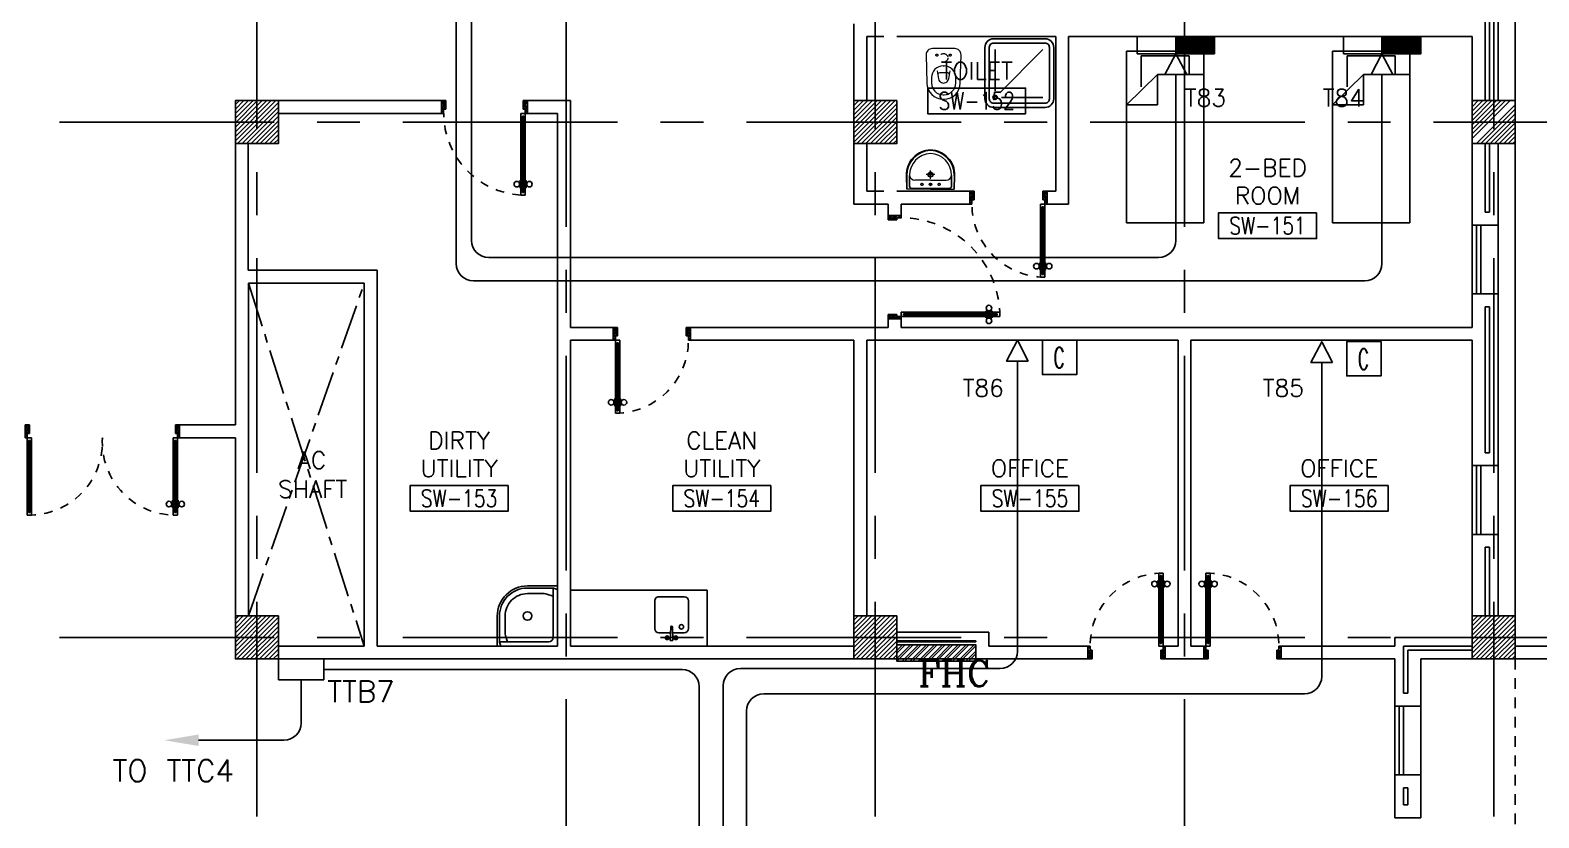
# Model space of a CAD drawing. Extents: x -0.7 to 93.2, y -1.5 to 78.
# Drawn here: x 65.64 to 83.21, y 34.52 to 43.69 of the extents above; entities that cross this region are included whole.
import ezdxf
from ezdxf.enums import TextEntityAlignment as Align

# ---------------------------------------------------------------- set-up
doc = ezdxf.new("R2010")
doc.units = 0
doc.header["$MEASUREMENT"] = 0
doc.header["$PDMODE"] = 34
for name, pattern in [('CENTER2', [1.125, 0.75, -0.125, 0.125, -0.125]), ('CENTERX2', [4, 2.5, -0.5, 0.5, -0.5]), ('DASHED', [0.75, 0.5, -0.25]), ('HIDDEN', [0.375, 0.25, -0.125]), ('HIDDEN2', [0.1875, 0.125, -0.0625])]:
    doc.linetypes.add(name, pattern=pattern)
doc.layers.get('0').update_dxf_attribs({"color": 11, "linetype": 'CONTINUOUS'})
doc.layers.get('DEFPOINTS').update_dxf_attribs({"color": 11, "linetype": 'CONTINUOUS'})
for name, color, linetype in [('AX-DIM', 11, 'CONTINUOUS'), ('AXES', 11, 'CENTERX2'), ('COL', 11, 'CONTINUOUS'), ('DOOR', 11, 'CONTINUOUS'), ('E-CO', 6, 'CONTINUOUS'), ('E-TEL', 4, 'CONTINUOUS'), ('E-TEXT', 2, 'CONTINUOUS'), ('E-WIRE', 4, 'CONTINUOUS'), ('Ele', 11, 'CONTINUOUS'), ('FHC', 11, 'CONTINUOUS'), ('FIX', 11, 'CONTINUOUS'), ('FUR', 11, 'CONTINUOUS'), ('HAT', 11, 'CONTINUOUS'), ('INSUL', 11, 'CONTINUOUS'), ('Locker', 11, 'CONTINUOUS'), ('ME-FIX', 11, 'CONTINUOUS'), ('PROJ-L', 11, 'CONTINUOUS'), ('RM-BOX', 11, 'CONTINUOUS'), ('RM-NAME', 11, 'CONTINUOUS'), ('RM-NO', 11, 'CONTINUOUS'), ('ROOF', 11, 'CONTINUOUS'), ('STR', 11, 'CONTINUOUS'), ('WALL', 11, 'CONTINUOUS'), ('WIN', 11, 'CONTINUOUS')]:
    doc.layers.add(name, color=color, linetype=linetype)
doc.styles.add('ROMANC', font='romanc', dxfattribs={"height": 0.1})
doc.styles.add('ROMANS', font='ROMANS.shx', dxfattribs={"width": 0.6})
doc.styles.get("Standard").update_dxf_attribs({"font": 'TXT.shx'})
doc.dimstyles.new('STANDARD in', dxfattribs={"dimtxt": 0.24, "dimasz": 0.1, "dimexe": 0.07, "dimexo": 0.05, "dimgap": 0.05, "dimtad": 1, "dimdec": 0, "dimlfac": 1000, "dimzin": 0, "dimdsep": 46, "dimtxsty": 'ROMANS', "dimblk": 'ARCHTICK', "dimcen": 0.05, "dimdle": 0.05, "dimclrd": 7, "dimclre": 7, "dimclrt": 2, "dimadec": 0, "dimazin": 0, "dimtfac": 1, "dimtdec": 0, "dimtmove": 2, "dimatfit": 3, "dimldrblk": 'ARCHTICK', "dimfxl": 0, "dimtolj": 1, "dimtzin": 0, "dimarcsym": 0})

# ---------------------------------------------------------------- blocks, each defined once
blk = doc.blocks.new('_ARCHTICK')
at = {"color": 0, "linetype": 'ByBlock', "const_width": 0.15}
blk.add_lwpolyline([(-0.5, -0.5), (0.5, 0.5)], dxfattribs=at)
blk = doc.blocks.new('*D162')
at = {"layer": 'AX-DIM', "color": 7, "lineweight": -2, "ltscale": 0.3}
for p, q in [((82.882, 76.648), (88.207, 76.648)), ((82.932, 75.998), (82.932, 76.718)), ((88.157, 40.52), (88.157, 76.718))]:
    blk.add_line(p, q, dxfattribs=at)
at = {"layer": 'DEFPOINTS', "color": 0, "ltscale": 0.3}
for p in [(88.157, 76.648), (82.932, 75.948), (88.157, 40.47)]:
    blk.add_point(p, dxfattribs=at)
at = {"layer": 'AX-DIM', "color": 7, "lineweight": -2, "ltscale": 0.3, "xscale": 0.1, "yscale": 0.1, "zscale": 0.1, "rotation": 180}
blk.add_blockref('_ARCHTICK', (82.932, 76.648), dxfattribs=at)
at = {"layer": 'AX-DIM', "color": 7, "lineweight": -2, "ltscale": 0.3, "xscale": 0.1, "yscale": 0.1, "zscale": 0.1}
blk.add_blockref('_ARCHTICK', (88.157, 76.648), dxfattribs=at)
at = {"layer": 'AX-DIM', "color": 2, "ltscale": 0.3, "insert": (85.545, 76.818), "char_height": 0.24, "attachment_point": 5, "style": 'ROMANS'}
blk.add_mtext('\\A1;5225', dxfattribs=at)
blk = doc.blocks.new('*X34')
at = {"color": 0}
for p, q in [((238729, 149527), (239191, 149990)), ((238729, 149580), (239138, 149990)), ((238729, 149633), (239085, 149990)), ((238729, 149686), (239032, 149990)), ((238729, 149739), (238979, 149990)), ((238729, 149792), (238926, 149990)), ((238729, 149845), (238873, 149990)), ((238729, 149898), (238820, 149990)), ((238729, 149951), (238767, 149990)), ((238744, 149490), (239229, 149974)), ((238797, 149490), (239229, 149921)), ((238850, 149490), (239229, 149868)), ((238903, 149490), (239229, 149815)), ((238956, 149490), (239229, 149762)), ((239009, 149490), (239229, 149709)), ((239062, 149490), (239229, 149656)), ((239116, 149490), (239229, 149603)), ((239169, 149490), (239229, 149550)), ((239222, 149490), (239229, 149497))]:
    blk.add_line(p, q, dxfattribs=at)
blk = doc.blocks.new('COL50')
at = {"layer": 'COL'}
blk.add_lwpolyline([(-250, 250), (-250, -250), (250, -250), (250, 250)], close=True, dxfattribs=at)
blk = doc.blocks.new('*X33')
at = {"color": 0}
for p, q in [((238729, 155520), (239199, 155990)), ((238729, 155573), (239145, 155990)), ((238729, 155626), (239092, 155990)), ((238729, 155679), (239039, 155990)), ((238729, 155732), (238986, 155990)), ((238729, 155785), (238933, 155990)), ((238729, 155838), (238880, 155990)), ((238729, 155891), (238827, 155990)), ((238729, 155944), (238774, 155990)), ((238752, 155490), (239229, 155967)), ((238805, 155490), (239229, 155914)), ((238858, 155490), (239229, 155861)), ((238911, 155490), (239229, 155808)), ((238964, 155490), (239229, 155755)), ((239017, 155490), (239229, 155702)), ((239070, 155490), (239229, 155649)), ((239123, 155490), (239229, 155596)), ((239176, 155490), (239229, 155542))]:
    blk.add_line(p, q, dxfattribs=at)
blk = doc.blocks.new('*D160')
at = {"layer": 'AX-DIM', "color": 7, "lineweight": -2, "ltscale": 0.3}
for p, q in [((82.982, 64.47), (91.852, 64.47)), ((91.782, 64.52), (91.782, 5.1)), ((82.982, 5.15), (91.852, 5.15))]:
    blk.add_line(p, q, dxfattribs=at)
at = {"layer": 'DEFPOINTS', "color": 0, "ltscale": 0.3}
for p in [(82.932, 64.47), (82.932, 5.15), (91.782, 5.15)]:
    blk.add_point(p, dxfattribs=at)
at = {"layer": 'AX-DIM', "color": 7, "lineweight": -2, "ltscale": 0.3, "xscale": 0.1, "yscale": 0.1, "zscale": 0.1}
for p, rotation in [((91.782, 64.47), 90), ((91.782, 5.15), 270)]:
    blk.add_blockref('_ARCHTICK', p, dxfattribs=dict(at, rotation=rotation))
at = {"layer": 'AX-DIM', "color": 2, "ltscale": 0.3, "insert": (91.612, 34.81), "char_height": 0.24, "attachment_point": 5, "rotation": 90, "style": 'ROMANS'}
blk.add_mtext('\\A1;59320', dxfattribs=at)
blk = doc.blocks.new('*X64')
at = {"color": 0}
for p, q in [((245929, 149515), (246404, 149990)), ((245929, 149568), (246351, 149990)), ((245929, 149621), (246298, 149990)), ((245929, 149674), (246245, 149990)), ((245929, 149727), (246192, 149990)), ((245929, 149780), (246139, 149990)), ((245929, 149833), (246086, 149990)), ((245929, 149886), (246033, 149990)), ((245929, 149939), (245979, 149990)), ((245957, 149490), (246429, 149962)), ((246010, 149490), (246429, 149908)), ((246063, 149490), (246429, 149855)), ((246116, 149490), (246429, 149802)), ((246169, 149490), (246429, 149749)), ((246222, 149490), (246429, 149696)), ((246275, 149490), (246429, 149643)), ((246328, 149490), (246429, 149590)), ((246381, 149490), (246429, 149537))]:
    blk.add_line(p, q, dxfattribs=at)
blk = doc.blocks.new('RM1')
at = {"layer": 'RM-BOX'}
blk.add_lwpolyline([(570, -200), (-570, -200), (-570, -500), (570, -500)], close=True, dxfattribs=at)
at = {"layer": 'RM-NAME', "style": 'ROMANS'}
for tag, p in [('ROOMNAME1', (0, 324)), ('ROOMNAME2', (0, 0))]:
    blk.add_attdef(tag, text='', height=200, dxfattribs=at).set_placement(p, align=Align.MIDDLE)
at = {"layer": 'RM-NO', "style": 'ROMANS', "width": 0.8}
blk.add_attdef('ROOMNO', text='', height=200, dxfattribs=at).set_placement((0, -350), align=Align.MIDDLE)
blk = doc.blocks.new('*X65')
at = {"color": 0}
for p, q in [((253129, 149502), (253616, 149990)), ((253129, 149555), (253563, 149990)), ((253129, 149608), (253510, 149990)), ((253129, 149661), (253457, 149990)), ((253129, 149714), (253404, 149990)), ((253129, 149767), (253351, 149990)), ((253129, 149820), (253298, 149990)), ((253129, 149873), (253245, 149990)), ((253129, 149926), (253192, 149990)), ((253129, 149979), (253139, 149990)), ((253169, 149490), (253629, 149949)), ((253222, 149490), (253629, 149896)), ((253275, 149490), (253629, 149843)), ((253328, 149490), (253629, 149790)), ((253381, 149490), (253629, 149737)), ((253434, 149490), (253629, 149684)), ((253487, 149490), (253629, 149631)), ((253540, 149490), (253629, 149578)), ((253594, 149490), (253629, 149525))]:
    blk.add_line(p, q, dxfattribs=at)
blk = doc.blocks.new('*X62')
at = {"color": 0}
for p, q in [((245929, 155507), (246411, 155990)), ((245929, 155560), (246358, 155990)), ((245929, 155613), (246305, 155990)), ((245929, 155666), (246252, 155990)), ((245929, 155719), (246199, 155990)), ((245929, 155772), (246146, 155990)), ((245929, 155825), (246093, 155990)), ((245929, 155879), (246040, 155990)), ((245929, 155932), (245987, 155990)), ((245964, 155490), (246429, 155954)), ((246017, 155490), (246429, 155901)), ((246070, 155490), (246429, 155848)), ((246123, 155490), (246429, 155795)), ((246176, 155490), (246429, 155742)), ((246229, 155490), (246429, 155689)), ((246282, 155490), (246429, 155636)), ((246335, 155490), (246429, 155583)), ((246388, 155490), (246429, 155530))]:
    blk.add_line(p, q, dxfattribs=at)
blk = doc.blocks.new('*X63')
at = {"color": 0}
for p, q in [((253129, 155548), (253570, 155990)), ((253129, 155601), (253517, 155990)), ((253129, 155654), (253464, 155990)), ((253129, 155707), (253411, 155990)), ((253129, 155760), (253358, 155990)), ((253129, 155813), (253305, 155990)), ((253129, 155866), (253252, 155990)), ((253129, 155919), (253199, 155990)), ((253129, 155972), (253146, 155990)), ((253177, 155490), (253629, 155942)), ((253230, 155490), (253629, 155889)), ((253283, 155490), (253629, 155836)), ((253336, 155490), (253629, 155783)), ((253389, 155490), (253629, 155730)), ((253442, 155490), (253629, 155677)), ((253495, 155490), (253629, 155624)), ((253548, 155490), (253629, 155571)), ((253601, 155490), (253629, 155517))]:
    blk.add_line(p, q, dxfattribs=at)
blk = doc.blocks.new('DOOR100')
at = {"layer": 'DOOR', "color": 0, "linetype": 'ByBlock'}
for p, q in [((-25, 1300), (-75, 1300)), ((-75, 1300), (-25, 1300)), ((-75, 1250), (-75, 1300)), ((-58, 1250), (-75, 1250)), ((-42, 1270), (-58, 1270)), ((-58, 1250), (-58, 1270)), ((-42, 1250), (-42, 1270)), ((-25, 1250), (-42, 1250)), ((-25, 1250), (-25, 1300)), ((-82, 1205), (-91, 1205)), ((-91, 1205), (-91, 1140)), ((-82, 1140), (-91, 1140)), ((-75, 1218), (-82, 1218)), ((-82, 1128), (-82, 1218)), ((-82, 1205), (-82, 1140)), ((-75, 1128), (-82, 1128)), ((-25, 1218), (-18, 1218)), ((-25, 1128), (-18, 1128)), ((-18, 1128), (-18, 1218)), ((-18, 1205), (-9, 1205)), ((-18, 1205), (-18, 1140)), ((-18, 1140), (-9, 1140)), ((-9, 1205), (-9, 1140)), ((-75, 200), (-58, 200)), ((-75, 150), (-75, 200)), ((-58, 200), (-58, 180)), ((-58, 180), (-42, 180)), ((-42, 200), (-25, 200)), ((-42, 180), (-42, 200)), ((-25, 200), (-25, 150)), ((-1200, 0), (-1200, 150)), ((-1200, 150), (-1175, 150)), ((-1200, 150), (-1200, 0)), ((-1150, 0), (-1200, 0)), ((-1175, 150), (-1175, 100)), ((-1175, 100), (-1150, 100)), ((-1150, 100), (-1150, 0)), ((-75, 150), (-25, 150)), ((-50, 100), (-50, 0)), ((-25, 100), (-50, 100)), ((-50, 0), (0, 0)), ((0, 150), (-25, 150)), ((-25, 150), (-25, 100)), ((0, 150), (0, 0))]:
    blk.add_line(p, q, dxfattribs=at)
at = {"layer": 'DOOR', "linetype": 'ByBlock'}
for p, q in [((-75, 1250), (-75, 200)), ((-58, 200), (-58, 1250)), ((-42, 200), (-42, 1250)), ((-25, 200), (-25, 1250)), ((0, 0), (0, 150))]:
    blk.add_line(p, q, dxfattribs=at)
at = {"layer": 'DOOR', "color": 9, "linetype": 'ByBlock'}
for p, q in [((-1150, 0), (-1200, 114)), ((-1150, 0), (-1200, 40)), ((-1150, 0), (-1163, 100)), ((-50, 0), (0, 114)), ((-50, 0), (-37, 100)), ((-50, 0), (0, 40))]:
    blk.add_line(p, q, dxfattribs=at)
at = {"layer": 'DOOR', "color": 0, "linetype": 'ByBlock'}
for centre in [(-124, 1173), (24, 1173)]:
    blk.add_circle(centre, 32.4, dxfattribs=at)
at = {"layer": 'DOOR', "linetype": 'HIDDEN', "ltscale": 0.5}
blk.add_arc((-25, 150), 1150, 90, 180.0001, dxfattribs=at)
at = {"layer": 'DOOR', "color": 9, "linetype": 'ByBlock'}
for centre, radius, start, end in [((-1150, 0), 154, 103.7142, 108.8947), ((-1150, 0), 134, 100.72, 111.8402), ((-1150, 0), 94.4, 90, 121.9818), ((-1150, 0), 74.4, 90, 132.2236), ((-1150, 0), 54.4, 90, 156.7926), ((-1150, 0), 34.4, 90, 180), ((-1150, 0), 14.4, 90, 180), ((-50, 0), 94.4, 58.0182, 90), ((-50, 0), 74.4, 47.7764, 90), ((-50, 0), 54.4, 23.2074, 90), ((-50, 0), 34.4, 0, 90), ((-50, 0), 14.4, 0, 90), ((-50, 0), 134, 68.1598, 79.28), ((-50, 0), 114, 64.0838, 77.3774), ((-50, 0), 154, 71.1053, 76.2858)]:
    blk.add_arc(centre, radius, start, end, dxfattribs=at)
blk = doc.blocks.new('DOOR90')
at = {"layer": 'DOOR', "color": 0, "linetype": 'ByBlock'}
for p, q in [((-150, 0), (-150, -25)), ((-150, 0), (0, 0)), ((0, -50), (0, 0)), ((-1000, -25), (-1000, -75)), ((-1000, -75), (-1000, -25)), ((-950, -25), (-1000, -25)), ((-950, -75), (-1000, -75)), ((-970, -42), (-970, -58)), ((-950, -42), (-970, -42)), ((-950, -58), (-970, -58)), ((-950, -25), (-950, -42)), ((-950, -58), (-950, -75)), ((-918, -25), (-918, -18)), ((-828, -18), (-918, -18)), ((-918, -75), (-918, -82)), ((-828, -82), (-918, -82)), ((-905, -18), (-905, -9)), ((-905, -9), (-840, -9)), ((-905, -18), (-840, -18)), ((-905, -82), (-905, -91)), ((-905, -82), (-840, -82)), ((-905, -91), (-840, -91)), ((-840, -18), (-840, -9)), ((-840, -82), (-840, -91)), ((-828, -25), (-828, -18)), ((-828, -75), (-828, -82)), ((-200, -42), (-200, -25)), ((-200, -25), (-150, -25)), ((-180, -42), (-200, -42)), ((-200, -75), (-200, -58)), ((-200, -58), (-180, -58)), ((-150, -75), (-200, -75)), ((-180, -58), (-180, -42)), ((-150, -75), (-150, -25)), ((-150, -25), (-100, -25)), ((-100, -25), (-100, -50)), ((-100, -50), (0, -50)), ((-150, -900), (-150, -875)), ((-150, -875), (-100, -875)), ((-100, -850), (0, -850)), ((-100, -875), (-100, -850)), ((0, -850), (0, -900)), ((0, -900), (-150, -900)), ((-150, -900), (0, -900))]:
    blk.add_line(p, q, dxfattribs=at)
at = {"layer": 'DOOR', "color": 9, "linetype": 'ByBlock'}
for p, q in [((0, -50), (-114, 0)), ((0, -50), (-40, 0)), ((0, -50), (-100, -37)), ((0, -850), (-114, -900)), ((0, -850), (-100, -863)), ((0, -850), (-40, -900))]:
    blk.add_line(p, q, dxfattribs=at)
at = {"layer": 'DOOR', "linetype": 'ByBlock'}
for p, q in [((-200, -25), (-950, -25)), ((-200, -42), (-950, -42)), ((-200, -58), (-950, -58)), ((-950, -75), (-200, -75))]:
    blk.add_line(p, q, dxfattribs=at)
at = {"layer": 'DOOR', "color": 0, "linetype": 'ByBlock'}
for centre in [(-873, 24), (-873, -124)]:
    blk.add_circle(centre, 32.4, dxfattribs=at)
at = {"layer": 'DOOR', "color": 9, "linetype": 'ByBlock'}
for centre, radius, start, end in [((0, -50), 154, 161.1053, 166.2858), ((0, -50), 134, 158.1598, 169.28), ((0, -50), 94.4, 148.0182, 180), ((0, -50), 74.4, 137.7764, 180), ((0, -50), 114, 154.0838, 167.3774), ((0, -50), 54.4, 113.2074, 180), ((0, -50), 34.4, 90, 180), ((0, -50), 14.4, 90, 180), ((0, -850), 134, 190.72, 201.8402), ((0, -850), 94.4, 180, 211.9818), ((0, -850), 74.4, 180, 222.2236), ((0, -850), 54.4, 180, 246.7926), ((0, -850), 34.4, 180, 270), ((0, -850), 14.4, 180, 270), ((0, -850), 154, 193.7142, 198.8947)]:
    blk.add_arc(centre, radius, start, end, dxfattribs=at)
at = {"layer": 'DOOR', "linetype": 'HIDDEN', "ltscale": 0.5}
blk.add_arc((-150, -25), 850, 180, 270, dxfattribs=at)
blk = doc.blocks.new('A$C272A55A0')
at = {"layer": 'DOOR', "color": 0, "linetype": 'ByBlock'}
for p, q in [((0, 900), (0, 1050)), ((50, 1050), (0, 1050)), ((0, 900), (25, 900)), ((25, 950), (50, 950)), ((25, 900), (25, 950)), ((75, 900), (25, 900)), ((25, 850), (25, 900)), ((50, 950), (50, 1050)), ((75, 900), (75, 850)), ((1725, 900), (1775, 900)), ((1725, 900), (1725, 850)), ((1750, 950), (1750, 1050)), ((1750, 1050), (1800, 1050)), ((1775, 950), (1750, 950)), ((1775, 900), (1775, 950)), ((1800, 900), (1775, 900)), ((1775, 850), (1775, 900)), ((1800, 1050), (1800, 900)), ((42, 850), (25, 850)), ((58, 870), (42, 870)), ((42, 870), (42, 850)), ((58, 850), (58, 870)), ((75, 850), (58, 850)), ((1725, 850), (1742, 850)), ((1742, 870), (1758, 870)), ((1742, 850), (1742, 870)), ((1758, 870), (1758, 850)), ((1758, 850), (1775, 850)), ((25, 50), (42, 50)), ((25, 50), (25, 0)), ((25, 0), (75, 0)), ((75, 0), (25, 0)), ((42, 50), (42, 30)), ((42, 30), (58, 30)), ((58, 50), (75, 50)), ((58, 50), (58, 30)), ((75, 50), (75, 0)), ((1718, 160), (1709, 160)), ((1709, 95), (1709, 160)), ((1718, 95), (1709, 95)), ((1725, 173), (1718, 173)), ((1718, 173), (1718, 83)), ((1718, 95), (1718, 160)), ((1725, 83), (1718, 83)), ((1742, 50), (1725, 50)), ((1725, 50), (1725, 0)), ((1775, 0), (1725, 0)), ((1725, 0), (1775, 0)), ((1742, 50), (1742, 30)), ((1758, 30), (1742, 30)), ((1775, 50), (1758, 50)), ((1758, 50), (1758, 30)), ((1775, 173), (1782, 173)), ((1775, 83), (1782, 83)), ((1775, 50), (1775, 0)), ((1782, 173), (1782, 83)), ((1782, 160), (1791, 160)), ((1782, 95), (1782, 160)), ((1782, 95), (1791, 95)), ((1791, 95), (1791, 160))]:
    blk.add_line(p, q, dxfattribs=at)
at = {"layer": 'DOOR', "color": 9, "linetype": 'ByBlock'}
for p, q in [((50, 1050), (0, 1010)), ((50, 1050), (0, 937)), ((50, 1050), (37, 950)), ((1750, 1050), (1800, 1010)), ((1750, 1050), (1800, 937)), ((1750, 1050), (1763, 950))]:
    blk.add_line(p, q, dxfattribs=at)
at = {"layer": 'DOOR', "linetype": 'ByBlock'}
for p, q in [((25, 850), (25, 50)), ((42, 850), (42, 50)), ((58, 850), (58, 50)), ((75, 50), (75, 850)), ((1725, 50), (1725, 850)), ((1742, 850), (1742, 50)), ((1758, 850), (1758, 50)), ((1775, 850), (1775, 50))]:
    blk.add_line(p, q, dxfattribs=at)
at = {"layer": 'DOOR', "color": 0, "linetype": 'ByBlock'}
for centre in [(1676, 128), (1824, 128)]:
    blk.add_circle(centre, 32.4, dxfattribs=at)
at = {"layer": 'DOOR', "color": 9, "linetype": 'ByBlock'}
for centre, radius, start, end in [((50, 1050), 54.4, 203.2074, 270), ((50, 1050), 74.4, 227.7764, 270), ((50, 1050), 94.4, 238.0182, 270), ((50, 1050), 114, 244.0838, 257.3774), ((50, 1050), 134, 248.1598, 259.28), ((50, 1050), 154, 251.1053, 256.2858), ((50, 1050), 34.4, 180, 270), ((50, 1050), 14.4, 180, 270), ((1750, 1050), 14.4, 270, 0), ((1750, 1050), 34.4, 270, 0), ((1750, 1050), 54.4, 270, 336.7926), ((1750, 1050), 74.4, 270, 312.2236), ((1750, 1050), 94.4, 270, 301.9818), ((1750, 1050), 114, 282.6226, 295.9162), ((1750, 1050), 134, 280.72, 291.8402), ((1750, 1050), 154, 283.7142, 288.8947)]:
    blk.add_arc(centre, radius, start, end, dxfattribs=at)
at = {"layer": 'DOOR', "linetype": 'HIDDEN', "ltscale": 0.5}
for centre, start, end in [((50, 851), 268.3174, 3.2965), ((1750, 851), 176.7035, 271.6826)]:
    blk.add_arc(centre, 851, start, end, dxfattribs=at)
at = {"layer": 'WALL', "linetype": 'ByBlock'}
blk.add_line((1800, 900), (1800, 1050), dxfattribs=at)
blk = doc.blocks.new('DOOR-10')
at = {"layer": 'DOOR', "color": 0, "linetype": 'ByBlock'}
for p, q in [((-26, 1100), (-76, 1100)), ((-76, 1100), (-26, 1100)), ((-76, 1050), (-76, 1100)), ((-43, 1070), (-59, 1070)), ((-59, 1050), (-59, 1070)), ((-43, 1050), (-43, 1070)), ((-26, 1050), (-26, 1100)), ((-83, 1005), (-92, 1005)), ((-92, 1005), (-92, 940)), ((-83, 940), (-92, 940)), ((-76, 1018), (-83, 1018)), ((-83, 928), (-83, 1018)), ((-83, 1005), (-83, 940)), ((-76, 928), (-83, 928)), ((-59, 1050), (-76, 1050)), ((-26, 1050), (-43, 1050)), ((-26, 1018), (-18, 1018)), ((-26, 928), (-18, 928)), ((-18, 928), (-18, 1018)), ((-18, 1005), (-9, 1005)), ((-18, 1005), (-18, 940)), ((-18, 940), (-9, 940)), ((-9, 1005), (-9, 940)), ((-76, 200), (-59, 200)), ((-76, 150), (-76, 200)), ((-59, 200), (-59, 180)), ((-59, 180), (-43, 180)), ((-43, 200), (-26, 200)), ((-43, 180), (-43, 200)), ((-26, 200), (-26, 150)), ((-1001, 0), (-1001, 150)), ((-1001, 150), (-976, 150)), ((-1001, 150), (-1001, 0)), ((-951, 0), (-1001, 0)), ((-976, 150), (-976, 100)), ((-976, 100), (-951, 100)), ((-951, 100), (-951, 0)), ((-76, 150), (-26, 150)), ((-51, 100), (-51, 0)), ((-26, 100), (-51, 100)), ((-51, 0), (-1, 0)), ((-1, 150), (-26, 150)), ((-26, 150), (-26, 100))]:
    blk.add_line(p, q, dxfattribs=at)
at = {"layer": 'DOOR', "linetype": 'ByBlock'}
for p, q in [((-76, 1050), (-76, 200)), ((-59, 200), (-59, 1050)), ((-43, 200), (-43, 1050)), ((-26, 200), (-26, 1050))]:
    blk.add_line(p, q, dxfattribs=at)
at = {"layer": 'DOOR', "color": 9, "linetype": 'ByBlock'}
for p, q in [((-951, 0), (-1001, 114)), ((-951, 0), (-1001, 40)), ((-951, 0), (-964, 100)), ((-51, 0), (-1, 114)), ((-51, 0), (-37, 100)), ((-51, 0), (-1, 40)), ((-1, 0), (-1, 150))]:
    blk.add_line(p, q, dxfattribs=at)
at = {"layer": 'DOOR', "color": 0, "linetype": 'ByBlock'}
for centre in [(-124, 973), (23, 973)]:
    blk.add_circle(centre, 32.4, dxfattribs=at)
at = {"layer": 'DOOR', "linetype": 'HIDDEN', "ltscale": 0.5}
blk.add_arc((-23, 149), 952, 93.1482, 179.9482, dxfattribs=at)
at = {"layer": 'DOOR', "color": 9, "linetype": 'ByBlock'}
for centre, radius, start, end in [((-951, 0), 154, 103.7142, 108.8947), ((-951, 0), 134, 100.72, 111.8402), ((-951, 0), 94.4, 90, 121.9818), ((-951, 0), 74.4, 90, 132.2236), ((-951, 0), 54.4, 90, 156.7926), ((-951, 0), 34.4, 90, 180), ((-951, 0), 14.4, 90, 180), ((-51, 0), 94.4, 58.0182, 90), ((-51, 0), 74.4, 47.7764, 90), ((-51, 0), 54.4, 23.2074, 90), ((-51, 0), 34.4, 0, 90), ((-51, 0), 14.4, 0, 90), ((-51, 0), 134, 68.1598, 79.28), ((-51, 0), 114, 64.0838, 77.3774), ((-51, 0), 154, 71.1053, 76.2858)]:
    blk.add_arc(centre, radius, start, end, dxfattribs=at)
blk = doc.blocks.new('LAV1')
at = {"layer": 'FIX', "linetype": 'ByBlock', "ltscale": 0.3}
for p, q in [((-280, 210), (-275, 50)), ((-245, 210), (-245, 85)), ((245, 210), (245, 85)), ((280, 210), (275, 50)), ((0, 60), (-220, 60)), ((0, 60), (220, 60))]:
    blk.add_line(p, q, dxfattribs=at)
at = {"layer": 'FIX', "linetype": 'Continuous', "lineweight": 20}
for p, q in [((-275, 210), (-275, 50)), ((275, 210), (275, 50)), ((0, 50), (-275, 50)), ((0, 50), (-252, 50)), ((0, 155), (-181, 155)), ((0, 155), (181, 155)), ((0, 50), (252, 50)), ((0, 50), (275, 50))]:
    blk.add_line(p, q, dxfattribs=at)
at = {"layer": 'FIX', "linetype": 'DASHED', "lineweight": 20, "ltscale": 0.05}
for p, q in [((50, 220), (-50, 220)), ((0, 170), (0, 270)), ((0, 170), (0, 270))]:
    blk.add_line(p, q, dxfattribs=at)
at = {"layer": 'FIX', "lineweight": 20}
for p, q in [((16, 107), (-15, 107)), ((0, 92), (0, 123))]:
    blk.add_line(p, q, dxfattribs=at)
for centre, radius in [((0, 220), 29.5), ((0, 220), 22.5), ((0, 107), 15.5)]:
    blk.add_circle(centre, radius, dxfattribs=at)
at = {"layer": 'FIX', "linetype": 'HIDDEN', "lineweight": 20, "ltscale": 0.05}
for centre in [(-100, 107), (100, 107)]:
    blk.add_circle(centre, 12.4, dxfattribs=at)
at = {"layer": 'FIX', "linetype": 'ByBlock', "ltscale": 0.3}
for centre, radius, start, end in [((7, 220), 287, 91.3776, 182.0064), ((-7, 220), 287, 357.9936, 88.6224), ((-220, 85), 24.9, 179.7021, 269.9486), ((220, 85), 24.9, 270.0514, 0.2979)]:
    blk.add_arc(centre, radius, start, end, dxfattribs=at)
at = {"layer": 'FIX', "linetype": 'Continuous', "lineweight": 20}
for centre, radius, start, end in [((8, 217), 283, 91.6988, 181.351), ((8, 212), 253, 91.7328, 180.4884), ((-8, 217), 283, 358.649, 88.3012), ((-8, 212), 253, 359.5116, 88.2672), ((-179, 222), 66.9, 190.2006, 268.0786), ((179, 222), 66.9, 271.9214, 349.7994)]:
    blk.add_arc(centre, radius, start, end, dxfattribs=at)
blk = doc.blocks.new('WC1')
at = {"layer": 'FIX', "lineweight": 20}
for p, q in [((-210, 204), (-538, 194)), ((-727, 5), (-727, -5)), ((-674, 5), (-674, -5)), ((-534, 24), (-540, 0)), ((-540, 0), (-534, -24)), ((-475, 141), (-538, 141)), ((-395, 76), (-490, 60)), ((-339, 5), (-339, -5)), ((-538, -141), (-475, -141)), ((-490, -60), (-395, -76)), ((-538, -194), (-210, -204))]:
    blk.add_line(p, q, dxfattribs=at)
at = {"layer": 'FIX', "linetype": 'Continuous', "lineweight": 20}
blk.add_line((-420, -47), (-420, 45), dxfattribs=at)
at = {"layer": 'FIX', "lineweight": 20}
blk.add_lwpolyline([(-213, -204), (-210, -204, 0.414214), (-137, -131), (-137, 0), (-137, 131, 0.414214), (-210, 204)], format="xyb", dxfattribs=at)
at = {"layer": 'FIX', "linetype": 'HIDDEN2', "lineweight": 20, "ltscale": 0.3}
blk.add_circle((-245, 0), 49.8, dxfattribs=at)
at = {"layer": 'FIX', "linetype": 'HIDDEN', "lineweight": 20, "ltscale": 0.05}
for centre in [(-213, 78), (-213, -77)]:
    blk.add_circle(centre, 11.6, dxfattribs=at)
at = {"layer": 'FIX', "lineweight": 20}
for centre, radius, start, end in [((-538, 5), 189, 90, 180), ((-538, 5), 136, 90, 180), ((-473, -7), 68.2, 128.9242, 152.8468), ((-464, -18), 82, 108.496, 128.9242), ((-475, 5), 136, 360, 90), ((-538, -5), 189, 180, 270), ((-538, -5), 136, 180, 270), ((-473, 7), 68.2, 207.1532, 231.0758), ((-464, 18), 82, 231.0758, 251.504), ((-475, -5), 136, 270, 0)]:
    blk.add_arc(centre, radius, start, end, dxfattribs=at)
at = {"layer": 'FIX', "linetype": 'Continuous', "lineweight": 20}
for centre, start, end in [((-443, 46), 357.6662, 91.6121), ((-442, -46), 268.3879, 2.3338)]:
    blk.add_arc(centre, 22.3, start, end, dxfattribs=at)
blk = doc.blocks.new('SHR1')
at = {"layer": 'FIX'}
for p, q in [((-196, 196), (-700, 700)), ((-143, 218), (-143, 700)), ((-218, 143), (-700, 143))]:
    blk.add_line(p, q, dxfattribs=at)
for points in [[(-825, 125), (-825, 725, -0.414214), (-725, 825), (-125, 825, -0.414214), (-25, 725), (-25, 125, -0.414214), (-125, 25), (-725, 25, -0.414214)], [(-775, 125), (-775, 725, -0.414214), (-725, 775), (-125, 775, -0.414214), (-75, 725), (-75, 125, -0.414214), (-125, 75), (-725, 75, -0.414214)]]:
    blk.add_lwpolyline(points, format="xyb", close=True, dxfattribs=at)
for radius in [25, 15]:
    blk.add_circle((-143, 143), radius, dxfattribs=at)
blk = doc.blocks.new('JAN-001')
for p, q in [((730, -30), (30, -30)), ((30, -30), (30, -730)), ((80, -130), (80, -705)), ((705, -80), (130, -80)), ((610, -80), (635, -152)), ((688, -30), (704, -76)), ((705, -380), (705, -84)), ((730, -380), (730, -30)), ((640, -380), (640, -184)), ((30, -688), (76, -704)), ((80, -610), (152, -635)), ((184, -640), (380, -640)), ((30, -730), (380, -730)), ((84, -705), (380, -705))]:
    blk.add_line(p, q)
blk.add_circle((380, -380), 50)
for centre, radius, start, end in [((130, -130), 50, 90, 180), ((540, -184), 100, 0, 19.0039), ((680, -84), 25, 0, 19.0039), ((380, -380), 350, 270, 0), ((380, -380), 325, 270, 0), ((380, -380), 260, 270, 0), ((184, -540), 100, 250.9961, 270), ((84, -680), 25, 250.9961, 270)]:
    blk.add_arc(centre, radius, start, end)
blk = doc.blocks.new('A$C35647382')
at = {"layer": 'ME-FIX'}
for p, q in [((0, 0.05), (0, 0.371)), ((0.05, 0.421), (0.186, 0.421)), ((0.18, 0.509), (0.212, 0.509)), ((0.18, 0.509), (0.186, 0.354)), ((0.212, 0.509), (0.206, 0.354)), ((0.206, 0.421), (0.343, 0.421)), ((0.393, 0.371), (0.393, 0.05)), ((0.343, 0), (0.05, 0))]:
    blk.add_line(p, q, dxfattribs=at)
for centre, radius in [((0.082, 0.351), 0.0255), ((0.147, 0.478), 0.0217), ((0.147, 0.478), 0.014), ((0.246, 0.478), 0.0217), ((0.246, 0.478), 0.014)]:
    blk.add_circle(centre, radius, dxfattribs=at)
for centre, radius, start, end in [((0.05, 0.371), 0.0499, 90, 180), ((0.196, 0.354), 0.00997, 180, 0), ((0.343, 0.371), 0.0499, 0, 90), ((0.05, 0.05), 0.0499, 180, 270), ((0.343, 0.05), 0.0499, 270, 0)]:
    blk.add_arc(centre, radius, start, end, dxfattribs=at)

msp = doc.modelspace()

# ---------------------------------------------------------------- hatches: boundary and pattern name
at = {"layer": 'FHC', "linetype": 'ByBlock', "ltscale": 0.3}
h = msp.add_hatch(dxfattribs=at)
h.set_pattern_fill('ANSI32', color=11, scale=0.175, style=0)
h.set_pattern_definition([(45, (-156.46383, 5.293995), (-0.046403883, 0.046403883), []), (45, (-156.432894, 5.293995), (-0.046403883, 0.046403883), [])])
h.paths.add_polyline_path([(76.6524, 36.345), (76.6524, 36.535), (75.7324, 36.535), (75.7324, 36.345)])
h.paths.add_polyline_path([(75.5197, 35.9239), (75.5197, 36.3447), (75.7822, 36.3447), (75.7822, 35.9239)], flags=9)

# ---------------------------------------------------------------- linework, layer by layer
at = {"layer": 'AXES'}
for p, q in [((68.2824, -1.4643), (68.2824, 77.3484)), ((75.4824, -1.4643), (75.4824, 77.3484)), ((82.6824, -1.4643), (82.6824, 77.3484)), ((71.8824, 5.4), (71.8824, 64.22)), ((79.0824, 5.4), (79.0824, 64.17)), ((92.4824, 42.62), (24.4424, 42.62)), ((92.4824, 42.62), (40.3924, 42.62)), ((92.4824, 36.62), (40.3924, 36.62))]:
    msp.add_line(p, q, dxfattribs=at)
at = {"layer": 'E-CO', "color": 4}
for points in [[(77.8285, 40.08), (77.4285, 40.08), (77.4285, 39.68), (77.8285, 39.68)], [(81.3718, 40.0641), (80.9718, 40.0641), (80.9718, 39.6641), (81.3718, 39.6641)]]:
    msp.add_lwpolyline(points, close=True, dxfattribs=at)
at = {"layer": 'E-TEL'}
for p, q in [((78.5324, 43.615), (78.5324, 43.4156)), ((79.4324, 43.615), (78.5324, 43.615)), ((80.9324, 43.615), (80.9324, 43.4156)), ((81.8324, 43.615), (80.9324, 43.615)), ((78.5324, 43.4156), (79.4324, 43.4156)), ((78.855, 43.1735), (78.9812, 43.4156)), ((78.9812, 43.4156), (79.1075, 43.1735)), ((80.9324, 43.4156), (81.8324, 43.4156)), ((81.255, 43.1735), (81.3812, 43.4156)), ((81.3812, 43.4156), (81.5075, 43.1735)), ((79.1075, 43.1735), (78.855, 43.1735)), ((81.5075, 43.1735), (81.255, 43.1735))]:
    msp.add_line(p, q, dxfattribs=at)
at = {"layer": 'E-TEL', "color": 4}
for p, q in [((78.9812, 43.615), (78.9812, 43.4156)), ((79.4324, 43.615), (79.4324, 43.4156)), ((81.3812, 43.615), (81.3812, 43.4156)), ((81.8324, 43.615), (81.8324, 43.4156)), ((69.0612, 36.37), (68.5324, 36.37)), ((68.5324, 36.37), (68.5324, 36.1249)), ((69.0612, 36.1249), (69.0612, 36.37)), ((69.0612, 36.1249), (68.5324, 36.1249))]:
    msp.add_line(p, q, dxfattribs=at)
at = {"layer": 'E-TEL', "color": 8}
for p, q in [((79.293, 43.615), (78.9812, 43.4696)), ((79.3226, 43.615), (78.9812, 43.4558)), ((79.3522, 43.615), (78.9812, 43.442)), ((79.3817, 43.615), (78.9812, 43.4282)), ((79.2634, 43.615), (78.9812, 43.4834)), ((79.2339, 43.615), (78.9812, 43.4972)), ((78.9972, 43.615), (78.9812, 43.6075)), ((79.0268, 43.615), (78.9812, 43.5937)), ((79.0564, 43.615), (78.9812, 43.5799)), ((79.086, 43.615), (78.9812, 43.5662)), ((79.1155, 43.615), (78.9812, 43.5524)), ((79.1451, 43.615), (78.9812, 43.5386)), ((79.1747, 43.615), (78.9812, 43.5248)), ((79.2043, 43.615), (78.9812, 43.511)), ((79.4113, 43.615), (78.9838, 43.4156)), ((79.4324, 43.611), (79.0134, 43.4156)), ((79.4324, 43.5972), (79.043, 43.4156)), ((79.4324, 43.5834), (79.0725, 43.4156)), ((79.4324, 43.5696), (79.1021, 43.4156)), ((81.693, 43.615), (81.3812, 43.4696)), ((81.7226, 43.615), (81.3812, 43.4558)), ((81.7522, 43.615), (81.3812, 43.442)), ((81.7817, 43.615), (81.3812, 43.4282)), ((81.6634, 43.615), (81.3812, 43.4834)), ((81.6339, 43.615), (81.3812, 43.4972)), ((81.3972, 43.615), (81.3812, 43.6075)), ((81.4268, 43.615), (81.3812, 43.5937)), ((81.4564, 43.615), (81.3812, 43.5799)), ((81.486, 43.615), (81.3812, 43.5662)), ((81.5155, 43.615), (81.3812, 43.5524)), ((81.5451, 43.615), (81.3812, 43.5386)), ((81.5747, 43.615), (81.3812, 43.5248)), ((81.6043, 43.615), (81.3812, 43.511)), ((81.8113, 43.615), (81.3838, 43.4156)), ((81.8324, 43.611), (81.4134, 43.4156)), ((81.8324, 43.5972), (81.443, 43.4156)), ((81.8324, 43.5834), (81.4725, 43.4156)), ((81.8324, 43.5696), (81.5021, 43.4156)), ((79.4324, 43.5558), (79.1317, 43.4156)), ((79.4324, 43.5421), (79.1613, 43.4156)), ((79.4324, 43.5283), (79.1908, 43.4156)), ((79.4324, 43.5145), (79.2204, 43.4156)), ((79.4324, 43.5007), (79.25, 43.4156)), ((79.4324, 43.4869), (79.2796, 43.4156)), ((79.4324, 43.4731), (79.3092, 43.4156)), ((79.4324, 43.4593), (79.3387, 43.4156)), ((79.4324, 43.4455), (79.3683, 43.4156)), ((79.4324, 43.4317), (79.3979, 43.4156)), ((79.4323, 43.4179), (79.4275, 43.4156)), ((81.8324, 43.5558), (81.5317, 43.4156)), ((81.8324, 43.5421), (81.5613, 43.4156)), ((81.8324, 43.5283), (81.5908, 43.4156)), ((81.8324, 43.5145), (81.6204, 43.4156)), ((81.8324, 43.5007), (81.65, 43.4156)), ((81.8324, 43.4869), (81.6796, 43.4156)), ((81.8324, 43.4731), (81.7092, 43.4156)), ((81.8324, 43.4593), (81.7387, 43.4156)), ((81.8324, 43.4455), (81.7683, 43.4156)), ((81.8324, 43.4317), (81.7979, 43.4156)), ((81.8323, 43.4179), (81.8275, 43.4156))]:
    msp.add_line(p, q, dxfattribs=at)
at = {"layer": 'E-TEL'}
for points in [[(77.2625, 39.8372), (77.0099, 39.8372), (77.1362, 40.0793), (77.1362, 40.0793)], [(80.8058, 39.8213), (80.5532, 39.8213), (80.6795, 40.0635), (80.6795, 40.0635)]]:
    msp.add_lwpolyline(points, close=True, dxfattribs=at)
at = {"layer": 'E-WIRE', "linetype": 'ByBlock'}
for p, q in [((70.603, 45.4521), (70.603, 40.9728)), ((70.7813, 45.4521), (70.7813, 41.2424)), ((78.9812, 43.1735), (78.9812, 41.2424)), ((81.3812, 43.1735), (81.3812, 40.9728)), ((70.9813, 41.0424), (78.7812, 41.0424)), ((70.803, 40.7728), (81.1812, 40.7728)), ((77.1362, 39.8372), (77.1362, 36.4583)), ((80.6795, 39.8213), (80.6795, 36.1638)), ((69.0612, 36.2474), (73.2318, 36.2474)), ((73.4318, 33.8379), (73.4318, 36.0474)), ((73.7112, 36.0583), (73.7112, 33.8379)), ((73.9836, 33.8379), (73.9836, 35.7638))]:
    msp.add_line(p, q, dxfattribs=at)
at = {"layer": 'E-WIRE'}
for p, q in [((73.9112, 36.2583), (76.9362, 36.2583)), ((68.7968, 36.1249), (68.7968, 35.6232)), ((74.1836, 35.9638), (80.4795, 35.9638)), ((67.603, 35.4232), (68.5968, 35.4232))]:
    msp.add_line(p, q, dxfattribs=at)
at = {"layer": 'E-WIRE', "linetype": 'ByBlock'}
for centre, start, end in [((70.9813, 41.2424), 180, 270), ((78.7812, 41.2424), 270, 0), ((70.803, 40.9728), 180, 270), ((81.1812, 40.9728), 270, 0), ((76.9362, 36.4583), 270, 0), ((73.2318, 36.0474), 0, 90), ((73.9112, 36.0583), 90, 180), ((80.4795, 36.1638), 270, 0), ((74.1836, 35.7638), 90, 180)]:
    msp.add_arc(centre, 0.2, start, end, dxfattribs=at)
at = {"layer": 'E-WIRE'}
msp.add_arc((68.5968, 35.6232), 0.2, 270, 0, dxfattribs=at)
msp.add_solid([(67.603, 35.4899), (67.603, 35.3566), (67.203, 35.4232)], dxfattribs=at)
at = {"layer": 'Ele', "linetype": 'CENTER2', "ltscale": 0.7}
for p, q in [((68.1825, 36.87), (69.5314, 40.745)), ((68.1825, 40.745), (69.5314, 36.52))]:
    msp.add_line(p, q, dxfattribs=at)
at = {"layer": 'FHC', "color": 250, "linetype": 'HIDDEN', "ltscale": 0.25}
msp.add_line((76.6524, 36.37), (75.7324, 36.37), dxfattribs=at)
at = {"layer": 'FHC', "linetype": 'ByBlock', "ltscale": 0.3}
msp.add_lwpolyline([(75.7324, 36.535), (76.6524, 36.535), (76.6524, 36.345), (75.7324, 36.345)], close=True, dxfattribs=at)
at = {"layer": 'FUR'}
for p, q in [((78.4055, 43.4468), (78.4055, 41.4468)), ((79.3055, 43.4468), (78.4055, 43.4468)), ((78.5777, 43.3913), (78.5777, 43.0316)), ((79.1356, 43.3913), (78.5777, 43.3913)), ((79.1356, 43.1752), (79.1356, 43.3913)), ((79.3055, 41.4468), (79.3055, 43.4468)), ((80.8043, 43.4468), (80.8043, 41.4468)), ((81.7043, 43.4468), (80.8043, 43.4468)), ((80.9765, 43.3913), (80.9765, 43.0316)), ((81.5344, 43.3913), (80.9765, 43.3913)), ((81.5344, 43.1752), (81.5344, 43.3913)), ((81.7043, 41.4468), (81.7043, 43.4468)), ((78.7666, 43.1752), (78.4055, 42.8217)), ((78.7666, 43.1752), (78.7666, 42.8217)), ((79.3055, 43.1752), (78.7666, 43.1752)), ((81.1655, 43.1752), (80.8043, 42.8217)), ((81.1655, 43.1752), (81.1655, 42.8217)), ((81.7043, 43.1752), (81.1655, 43.1752)), ((78.4055, 42.8217), (78.7666, 42.8217)), ((80.8043, 42.8217), (81.1655, 42.8217)), ((78.4055, 41.4468), (79.3055, 41.4468)), ((80.8043, 41.4468), (81.7043, 41.4468))]:
    msp.add_line(p, q, dxfattribs=at)
at = {"layer": 'INSUL'}
for p, q in [((82.5824, 42.87), (82.5824, 45.67)), ((82.6324, 42.87), (82.6324, 45.67)), ((82.5824, 42.37), (82.5824, 41.57)), ((82.6324, 42.37), (82.6324, 41.57)), ((82.6324, 41.57), (82.5824, 41.57)), ((82.5824, 40.47), (82.5824, 38.77)), ((82.6324, 40.47), (82.5824, 40.47)), ((82.6324, 40.47), (82.6324, 38.77)), ((82.6324, 38.77), (82.5824, 38.77)), ((82.6324, 37.67), (82.5824, 37.67)), ((82.5824, 36.87), (82.5824, 37.67)), ((82.6324, 36.87), (82.6324, 37.67)), ((82.4324, 36.52), (81.6324, 36.52)), ((81.6324, 36.52), (81.6324, 35.97)), ((82.4324, 36.47), (81.6824, 36.47)), ((81.6824, 36.47), (81.6824, 35.97)), ((81.6324, 35.97), (81.6824, 35.97)), ((81.6324, 34.87), (81.6824, 34.87)), ((81.6324, 34.67), (81.6324, 34.87)), ((81.6824, 34.67), (81.6824, 34.87)), ((81.6324, 34.67), (81.6824, 34.67))]:
    msp.add_line(p, q, dxfattribs=at)
at = {"layer": 'ME-FIX'}
for p, q in [((73.5231, 37.17), (71.9314, 37.17)), ((73.5231, 36.52), (73.5231, 37.17))]:
    msp.add_line(p, q, dxfattribs=at)
at = {"layer": 'PROJ-L'}
for p, q in [((82.9324, 42.87), (82.9324, 49.57)), ((82.9324, 36.87), (82.9324, 42.37))]:
    msp.add_line(p, q, dxfattribs=at)
at = {"layer": 'ROOF'}
for p, q in [((85.0074, 36.52), (82.9324, 36.52)), ((85.0074, 36.37), (82.9324, 36.37))]:
    msp.add_line(p, q, dxfattribs=at)
at = {"layer": 'STR', "linetype": 'HIDDEN2'}
msp.add_line((82.9324, 36.37), (82.9324, 33.32), dxfattribs=at)
at = {"layer": 'WALL'}
for p, q in [((82.7324, 42.87), (82.7324, 45.82)), ((75.5824, 43.615), (75.3824, 43.615)), ((77.5824, 43.615), (75.7324, 43.615)), ((82.4324, 43.615), (77.7324, 43.615)), ((82.4324, 42.87), (82.4324, 43.615)), ((70.4314, 42.87), (68.5324, 42.87)), ((70.4314, 42.72), (70.4314, 42.87)), ((71.9314, 42.87), (71.4314, 42.87)), ((71.4314, 42.72), (71.4314, 42.87)), ((71.9314, 40.23), (71.9314, 42.87)), ((70.4314, 42.72), (68.5324, 42.72)), ((71.7814, 42.72), (71.4314, 42.72)), ((71.7814, 36.52), (71.7814, 42.72)), ((68.0325, 39.095), (68.0325, 42.37)), ((68.1815, 40.895), (68.1815, 42.37)), ((75.2324, 41.665), (75.2324, 42.37)), ((75.3824, 41.815), (75.3824, 42.37)), ((82.4324, 42.37), (82.4324, 41.42)), ((82.7324, 42.37), (82.7324, 41.42)), ((75.5824, 41.815), (75.3824, 41.815)), ((76.5824, 41.815), (75.7324, 41.815)), ((77.5824, 41.815), (77.4824, 41.815)), ((75.6324, 41.665), (75.2324, 41.665)), ((76.5824, 41.665), (75.7824, 41.665)), ((77.7324, 41.665), (77.4824, 41.665)), ((82.7324, 41.42), (82.4324, 41.42)), ((68.1815, 40.895), (69.6814, 40.895)), ((69.6814, 40.895), (69.6814, 36.52)), ((69.5314, 40.745), (68.1824, 40.745)), ((68.1824, 36.87), (68.1824, 40.745)), ((69.5314, 36.52), (69.5314, 40.745)), ((82.4324, 40.62), (82.4324, 40.23)), ((82.7324, 40.62), (82.4324, 40.62)), ((82.7324, 40.62), (82.7324, 38.62)), ((71.9314, 40.23), (72.4314, 40.23)), ((72.4314, 40.08), (72.4314, 40.23)), ((73.3314, 40.08), (73.3314, 40.23)), ((73.3314, 40.23), (75.6324, 40.23)), ((75.7824, 40.23), (82.4324, 40.23)), ((71.9314, 40.08), (72.4314, 40.08)), ((71.9314, 36.52), (71.9314, 40.08)), ((73.3314, 40.08), (75.2324, 40.08)), ((75.2324, 36.87), (75.2324, 40.08)), ((75.3824, 36.87), (75.3824, 40.08)), ((75.3824, 40.08), (79.0074, 40.08)), ((79.0074, 40.08), (79.0074, 36.52)), ((79.1574, 40.08), (82.4324, 40.08)), ((79.1574, 40.08), (79.1574, 36.52)), ((80.2074, 40.08), (81.5324, 40.08)), ((82.4324, 40.08), (82.4324, 38.62)), ((67.3825, 39.095), (68.0325, 39.095)), ((67.3825, 38.945), (67.3825, 39.095)), ((67.3825, 38.945), (68.0325, 38.945)), ((68.0325, 36.72), (68.0325, 38.945)), ((82.7324, 38.62), (82.4324, 38.62)), ((82.7324, 37.82), (82.4324, 37.82)), ((82.4324, 36.87), (82.4324, 37.82)), ((82.7324, 36.87), (82.7324, 37.82)), ((76.8024, 36.68), (75.7324, 36.68)), ((76.6524, 36.58), (75.7324, 36.58)), ((75.7324, 36.57), (75.7324, 36.58)), ((76.6524, 36.57), (75.7324, 36.57)), ((76.6524, 36.57), (76.6524, 36.58)), ((76.8024, 36.52), (76.8024, 36.68)), ((81.5324, 36.62), (82.4324, 36.62)), ((81.5324, 36.62), (81.5324, 36.52)), ((68.5324, 36.52), (69.5314, 36.52)), ((68.5324, 36.37), (75.2324, 36.37)), ((69.6814, 36.52), (71.7814, 36.52)), ((71.9314, 36.52), (75.2324, 36.52)), ((75.7324, 36.535), (76.6524, 36.535)), ((75.7324, 36.369), (75.7324, 36.534)), ((75.7324, 36.37), (77.9574, 36.37)), ((76.6524, 36.535), (76.6524, 36.3677)), ((76.8024, 36.52), (77.9574, 36.52)), ((77.9574, 36.52), (77.9574, 36.37)), ((78.8574, 36.52), (79.0074, 36.52)), ((78.8574, 36.52), (78.8574, 36.37)), ((78.8574, 36.37), (79.3074, 36.37)), ((79.1574, 36.52), (79.3074, 36.52)), ((79.3074, 36.52), (79.3074, 36.37)), ((80.2074, 36.52), (80.2074, 36.37)), ((80.2074, 36.52), (81.5324, 36.52)), ((80.2074, 36.37), (81.5324, 36.37)), ((81.5324, 36.37), (81.5324, 35.82)), ((82.4324, 36.37), (81.8324, 36.37)), ((81.8324, 36.37), (81.8324, 35.82)), ((82.1574, 36.37), (82.4324, 36.37)), ((81.5324, 35.82), (81.8324, 35.82)), ((81.5324, 35.02), (81.8324, 35.02)), ((81.5324, 35.02), (81.5324, 34.52)), ((81.8324, 35.02), (81.8324, 34.52)), ((81.8324, 34.52), (81.5324, 34.52))]:
    msp.add_line(p, q, dxfattribs=at)
at = {"layer": 'WALL', "linetype": 'ByBlock'}
for p, q in [((75.2324, 43.765), (75.2324, 42.87)), ((75.3824, 43.615), (75.3824, 42.87)), ((77.5824, 43.615), (77.5824, 41.815)), ((77.7324, 43.615), (77.7324, 41.665)), ((76.5824, 41.815), (76.5824, 41.665)), ((77.4824, 41.815), (77.4824, 41.665)), ((75.6324, 41.665), (75.6324, 41.5305)), ((75.7824, 41.665), (75.7824, 41.5305)), ((75.6324, 41.5305), (75.7824, 41.5305)), ((75.6324, 40.3305), (75.6324, 40.23)), ((75.6324, 40.3305), (75.7824, 40.3305)), ((75.7824, 40.3305), (75.7824, 40.23))]:
    msp.add_line(p, q, dxfattribs=at)
at = {"layer": 'WALL', "linetype": 'ByBlock', "ltscale": 0.3}
for points in [[(68.5324, 42.37), (68.0324, 42.37), (68.0324, 42.87), (68.5324, 42.87)], [(75.7324, 42.87), (75.2324, 42.87), (75.2324, 42.37), (75.7324, 42.37)], [(82.9324, 42.87), (82.4324, 42.87), (82.4324, 42.37), (82.9324, 42.37)], [(68.5324, 36.87), (68.0324, 36.87), (68.0324, 36.37), (68.5324, 36.37)], [(75.7324, 36.87), (75.2324, 36.87), (75.2324, 36.37), (75.7324, 36.37)], [(82.9324, 36.87), (82.4324, 36.87), (82.4324, 36.37), (82.9324, 36.37)]]:
    msp.add_lwpolyline(points, close=True, dxfattribs=at)
at = {"layer": 'WIN'}
for p, q in [((82.4324, 41.42), (82.4324, 40.62)), ((82.4824, 41.42), (82.4824, 40.62)), ((82.5324, 41.42), (82.5324, 40.62)), ((82.7324, 41.42), (82.7324, 40.62)), ((82.4324, 38.62), (82.4324, 37.82)), ((82.4824, 38.62), (82.4824, 37.82)), ((82.5324, 38.62), (82.5324, 37.82)), ((82.7324, 38.62), (82.7324, 37.82)), ((81.5324, 35.82), (81.5324, 35.02)), ((81.5824, 35.82), (81.5824, 35.02)), ((81.6324, 35.82), (81.6324, 35.02)), ((81.8324, 35.82), (81.8324, 35.02))]:
    msp.add_line(p, q, dxfattribs=at)

# ---------------------------------------------------------------- block references
at = {"layer": 'COL', "xscale": -0.001, "yscale": 0.001, "zscale": 0.001}
for p in [(68.2824, 42.62), (75.4824, 42.62), (82.6824, 42.62), (68.2824, 36.62), (75.4824, 36.62), (82.6824, 36.62)]:
    msp.add_blockref('COL50', p, dxfattribs=at)
at = {"layer": 'DOOR', "color": 0, "linetype": 'ByBlock', "ltscale": 0.3, "xscale": -0.001, "yscale": 0.001, "zscale": 0.001, "rotation": 180}
msp.add_blockref('DOOR-10', (71.4321, 42.87), dxfattribs=at)
at = {"layer": 'DOOR', "color": 0, "linetype": 'ByBlock', "yscale": 0.001, "zscale": 0.001}
for name, p, xscale, rotation in [('DOOR90', (77.4824, 41.815), -0.001, 270), ('DOOR100', (75.6324, 40.3305), 0.001, 270), ('DOOR90', (72.4314, 40.23), 0.001, 90), ('DOOR90', (78.8574, 36.37), 0.001, 270), ('DOOR90', (79.3074, 36.37), -0.001, 90)]:
    msp.add_blockref(name, p, dxfattribs=dict(at, xscale=xscale, rotation=rotation))
at = {"layer": 'DOOR', "color": 0, "linetype": 'ByBlock', "xscale": 0.001, "yscale": 0.001, "zscale": 0.001}
msp.add_blockref('A$C272A55A0', (65.5825, 38.0446), dxfattribs=at)
at = {"layer": 'FIX', "yscale": 0.001, "zscale": 0.001}
for name, p, xscale in [('SHR1', (76.7344, 42.765), -0.001), ('LAV1', (76.1254, 41.788), 0.001)]:
    msp.add_blockref(name, p, dxfattribs=dict(at, xscale=xscale))
at = {"layer": 'FIX', "xscale": 0.001, "yscale": 0.001, "zscale": 0.001}
for name, p, rotation in [('WC1', (76.2774, 43.613), 90), ('JAN-001', (71.8114, 36.49), 180)]:
    msp.add_blockref(name, p, dxfattribs=dict(at, rotation=rotation))
at = {"layer": 'HAT', "xscale": 0.001, "yscale": 0.001, "zscale": 0.001}
for name in ['*X33', '*X62', '*X63', '*X34', '*X64', '*X65']:
    msp.add_blockref(name, (-170.6962, -113.1197), dxfattribs=at)
at = {"layer": 'Locker', "color": 0, "linetype": 'ByBlock', "ltscale": 0.3, "rotation": 180}
msp.add_blockref('A$C35647382', (73.3064, 37.0946), dxfattribs=at)
at = {"layer": 'RM-NAME'}
ref = msp.add_blockref('RM1', (76.6626, 43.2166), dxfattribs=dict(at, xscale=-0.001, yscale=0.001, zscale=0.001))
ref.add_attrib('ROOMNO', 'SW-152', dxfattribs={"layer": 'RM-NO', "height": 0.2, "style": 'ROMANS', "width": 0.8}).set_placement((76.6626, 42.8666), align=Align.MIDDLE)
ref.add_attrib('ROOMNAME2', 'TOILET', dxfattribs={"height": 0.2, "style": 'ROMANS'}).set_placement((76.6626, 43.2166), align=Align.MIDDLE)
at = {"layer": 'RM-NAME', "xscale": 0.001, "yscale": 0.001, "zscale": 0.001}
for p, values in [((80.0497, 41.7635), {'ROOMNO': 'SW-151', 'ROOMNAME2': 'ROOM', 'ROOMNAME1': '2-BED'}), ((70.6367, 38.5892), {'ROOMNO': 'SW-153', 'ROOMNAME2': 'UTILITY', 'ROOMNAME1': 'DIRTY'}), ((73.6953, 38.5892), {'ROOMNO': 'SW-154', 'ROOMNAME2': 'UTILITY', 'ROOMNAME1': 'CLEAN'}), ((77.2828, 38.5892), {'ROOMNO': 'SW-155', 'ROOMNAME2': 'OFFICE'}), ((80.8834, 38.5892), {'ROOMNO': 'SW-156', 'ROOMNAME2': 'OFFICE'})]:
    msp.add_blockref('RM1', p, dxfattribs=at).add_auto_attribs(values)

# ---------------------------------------------------------------- texts
at = {"layer": 'E-CO', "color": 2, "style": 'ROMANS', "width": 0.6}
for p in [(77.5569, 39.7573), (81.1002, 39.7414)]:
    msp.add_text('C', height=0.24, dxfattribs=at).set_placement(p)
at = {"layer": 'E-TEXT', "color": 2, "style": 'ROMANS'}
for s, p in [('T83', (79.3265, 42.9018)), ('T84', (80.9306, 42.9018)), ('T86', (76.7392, 39.5247)), ('T85', (80.233, 39.5247))]:
    msp.add_text(s, height=0.2, dxfattribs=at).set_placement(p, align=Align.MIDDLE)
at = {"layer": 'E-TEXT', "color": 4}
msp.add_text('TTB7', height=0.25, dxfattribs=at).set_placement((69.1028, 35.8661, -2.4))
at = {"layer": 'E-TEXT', "color": 2}
msp.add_text('TO TTC4', height=0.25, dxfattribs=at).set_placement((66.6016, 34.9437, -2.4))
at = {"layer": 'RM-NAME', "style": 'ROMANS'}
for s, p in [('AC', (68.9225, 38.6838)), ('SHAFT', (68.932, 38.347))]:
    msp.add_text(s, height=0.2, dxfattribs=at).set_placement(p, align=Align.MIDDLE)
at = {"layer": 'RM-NAME', "style": 'ROMANC'}
msp.add_text('FHC', height=0.3, dxfattribs=at).set_placement((75.9824, 36.051))

# ---------------------------------------------------------------- dimensions: what is measured, and where the dimension line sits
at = {"layer": 'AX-DIM'}
dim = msp.add_linear_dim(base=(88.1574, 76.6484), p1=(82.9324, 75.9484), p2=(88.1574, 40.47), dimstyle='STANDARD in', dxfattribs=at)
dim.commit()
dim.dimension.update_dxf_attribs({"geometry": '*D162', "text_midpoint": (85.5449, 76.8184)})
dim = msp.add_linear_dim(base=(91.7824, 5.15), p1=(82.9324, 64.47), p2=(82.9324, 5.15), angle=270, dimstyle='STANDARD in', dxfattribs=at)
dim.commit()
dim.dimension.update_dxf_attribs({"geometry": '*D160', "text_midpoint": (91.6124, 34.81)})

doc.saveas('drawing.dxf')
